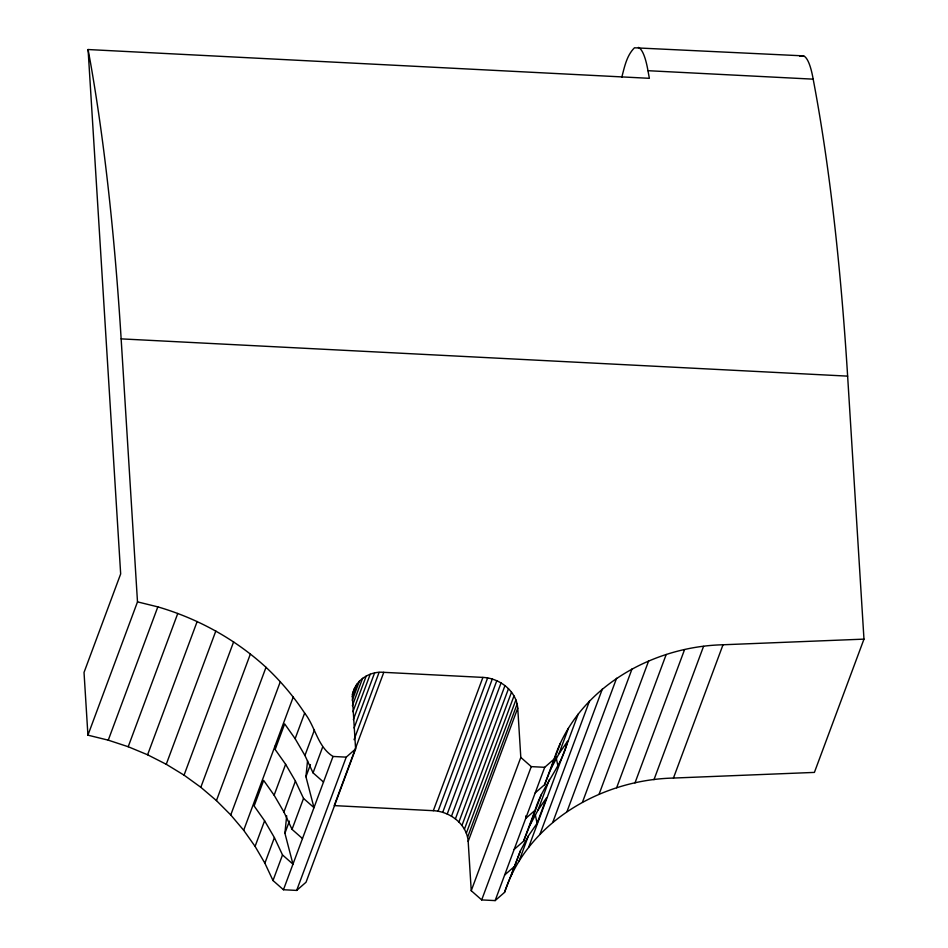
<?xml version="1.0" encoding="UTF-8"?>
<svg xmlns="http://www.w3.org/2000/svg" width="948" height="948" viewBox="0 0 948 948"><rect width="100%" height="100%" fill="white"/><g stroke="black" fill="none" stroke-linecap="round" stroke-linejoin="round"><path stroke-width="1.42" d="M307.555 760.746L305.931 776.72L313.989 807.649L303.538 798.429L295.421 781.093L285.621 764.278L275.145 749.477L275.524 745.187M302.483 838.565L292.031 829.358L283.926 812.009L274.126 795.206L263.651 780.405L254.135 805.99L264.599 820.79L274.399 837.605L282.516 854.942L292.968 864.161L284.91 833.233L286.687 815.801M526.081 815.612L525.678 818.491L535.051 810.303C542.398 785.394 561.868 766.731 567.627 741.182L558.929 753.814L550.871 768.875L544.567 784.707L535.193 792.907M621.793 77.25C624.507 66.976 626.652 55.541 634.473 47.791L803.608 55.873A100.962 19.102 -87.1 0 1 813.171 79.158A1068.574 202.173 -87.1 0 1 847.63 376.131L863.972 639.13L814.403 772.407L673.447 778.059C601.767 779.718 527.633 821.845 504.514 892.412L495.14 900.6L481.691 899.913L471.239 890.705L468.182 841.397C466.819 824.061 449.968 811.441 433.331 810.694L334.217 805.61L383.786 672.333L482.899 677.405C499.537 678.152 516.387 690.772 517.75 708.109L520.808 757.416L471.239 890.705M383.786 672.333C368.203 670.722 351.116 682.951 352.538 699.636L355.607 748.944L306.038 882.233L296.665 890.421L283.452 889.745L273 880.538L264.883 863.19L255.083 846.386L243.683 830.27L230.755 814.96L216.44 800.598L200.822 787.29L184.054 775.156L166.256 764.289L147.592 754.786L128.205 746.728L108.262 740.163L87.927 735.162L137.496 601.873L121.143 338.874A1068.574 202.173 -87.1 0 0 90.51 62.769L88.081 49.533L649.368 78.317L647.97 70.697A100.962 19.102 -87.1 0 0 638.407 47.4M108.262 740.163L157.83 606.874C197.848 618.546 235.234 639.142 266.009 667.309C280.596 681.043 293.631 696.353 304.652 713.097C315.483 726.891 317.462 746.68 333.021 756.457L346.233 757.144L355.607 748.944M128.205 746.728L177.774 613.439M147.592 754.786L197.16 621.509M166.256 764.289L215.824 631.013M184.054 775.156L233.623 641.867M200.822 787.29L250.391 654.001M216.44 800.598L266.009 667.309M230.755 814.96L280.324 681.671M243.683 830.27L293.252 696.981M275.145 749.477L284.661 723.893L295.136 738.693L304.936 755.497L313.053 772.845L323.505 782.053M274.126 795.206L285.621 764.278M295.136 738.693L304.652 713.097M255.083 846.386L264.599 820.79M264.883 863.19L274.399 837.605M283.926 812.009L295.421 781.093M304.936 755.497L314.452 729.901M284.91 833.233L289.413 821.11M305.931 776.72L310.434 764.598M273 880.538L282.516 854.942M292.031 829.358L303.538 798.429M313.053 772.845L322.569 747.249M352.218 694.611L354.777 687.738M352.218 696.59L356.815 684.231M352.277 700.299L359.434 681.055M283.452 889.745L333.021 756.457M352.36 705.786L362.574 678.294M352.917 711.735L366.201 676.019M353.355 719.591L370.218 674.241M354.102 727.993L374.543 673.021M296.665 890.421L346.233 757.144M354.054 739.713L379.093 672.381M433.331 810.694L482.899 677.405M438.059 811.227L487.627 677.95M442.716 812.353L492.285 679.064M447.219 814.024L496.788 680.735M451.485 816.216L501.054 682.927M455.407 818.894L504.976 685.605M458.927 821.987L508.495 688.698M461.96 825.447L511.529 692.159M464.437 829.192L514.006 695.903M466.333 833.15L515.902 699.873M467.589 837.25L517.158 703.961M468.182 841.397L517.75 708.109M481.691 899.913L531.259 766.624L520.808 757.416M495.14 900.6L544.709 767.311L554.082 759.123C577.202 688.556 651.335 646.441 723.016 644.77L863.972 639.13M504.514 892.412L520.334 850.984L528.391 835.923L537.089 823.291L546.605 797.695L537.907 810.327L529.849 825.388L523.545 841.22L514.172 849.42M523.545 841.22L535.051 810.303M544.567 784.707L554.082 759.123M510.818 876.58L520.334 850.984M529.849 825.388L541.355 794.471M550.871 768.875L560.386 743.291M518.876 861.507L528.391 835.923M537.907 810.327L549.413 779.41M558.929 753.814L568.445 728.23M528.617 847.346L578.185 714.069M539.969 834.216L589.538 700.939M552.803 822.236L602.371 688.959M567.023 811.512L616.591 678.235M582.487 802.138L632.055 668.861M599.077 794.211L648.645 660.922M616.627 787.776L666.195 654.499M634.982 782.918L684.551 649.641M653.978 779.671L703.546 646.382M673.447 778.059L723.016 644.77M504.656 875.004L514.029 866.816M799.674 56.264L803.608 55.873M647.97 70.697L813.171 79.158M121.143 338.874L847.63 376.131M531.259 766.624L544.709 767.311M137.496 601.873L157.83 606.874M555.978 756.694L558.099 766.778M535.264 814.652L537.089 823.291M88.081 49.533L120.669 573.919L84.028 672.44L87.927 735.162"/></g></svg>
